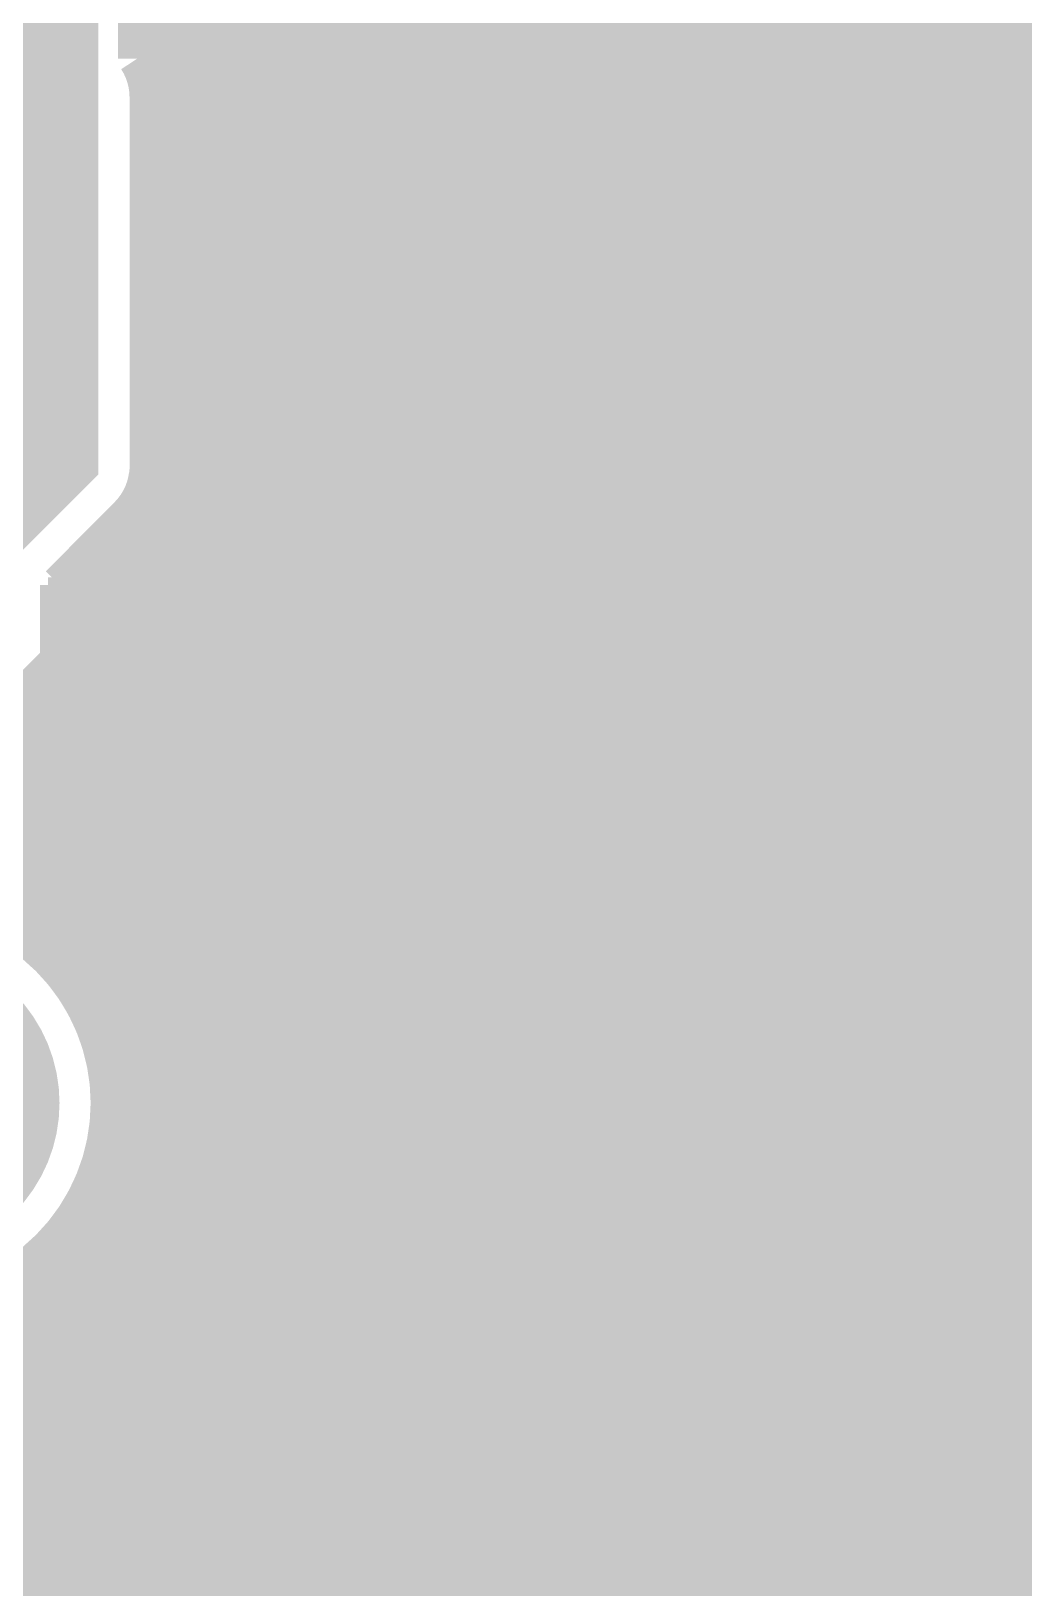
# Model space of a CAD drawing. Extents: x -5 to 208, y -5 to 206.
# Drawn here: x 89.73 to 96.27, y 17.31 to 27.48 of the extents above; entities that cross this region are included whole.
import ezdxf

# ---------------------------------------------------------------- set-up
doc = ezdxf.new("R2010")
doc.units = 0
doc.header["$MEASUREMENT"] = 0
doc.layers.get('0').update_dxf_attribs({"linetype": 'CONTINUOUS'})
for name, color, linetype in [('22-301-0_BOT', 7, 'CONTINUOUS'), ('22-301-0_DRD', 7, 'CONTINUOUS'), ('22-301-0_IN1', 1, 'CONTINUOUS'), ('22-301-0_IN2', 4, 'CONTINUOUS'), ('22-301-0_SMB', 3, 'CONTINUOUS'), ('22-301-0_SMT', 5, 'CONTINUOUS'), ('22-301-0_SST', 10, 'CONTINUOUS'), ('22-301-0_TOP', 14, 'CONTINUOUS'), ('THRUHOLE_TAP', 11, 'CONTINUOUS')]:
    doc.layers.add(name, color=color, linetype=linetype)

# ---------------------------------------------------------------- blocks, each defined once
blk = doc.blocks.new('ROUND_2')
at = {"const_width": 1.016}
blk.add_lwpolyline([(-0.508, 0, 1), (0.508, 0, 1)], format="xyb", close=True, dxfattribs=at)
blk = doc.blocks.new('ROUND_11')
at = {"const_width": 0.65024}
blk.add_lwpolyline([(-0.32512, 0, 1), (0.32512, 0, 1)], format="xyb", close=True, dxfattribs=at)
blk = doc.blocks.new('ROUND_79')
at = {"const_width": 0.40005}
blk.add_lwpolyline([(-0.200024, 0, 1), (0.200024, 0, 1)], format="xyb", close=True, dxfattribs=at)
blk = doc.blocks.new('ROUND_80')
at = {"const_width": 0.54991}
blk.add_lwpolyline([(-0.274954, 0, 1), (0.274954, 0, 1)], format="xyb", close=True, dxfattribs=at)

msp = doc.modelspace()

# ---------------------------------------------------------------- linework, layer by layer
at = {"layer": '22-301-0_BOT', "const_width": 0.254}
for points in [[(96.139, 30.353), (90.678, 30.353), (90.678, 24.13), (89.535, 22.987)], [(89.6874, 30.353), (89.6874, 24.2824)], [(89.916, 30.353), (89.916, 24.511)], [(90.043, 30.353), (90.043, 24.638)], [(90.7796, 30.353), (90.7796, 10.20318)], [(91.0082, 30.353), (91.0082, 10.1727)], [(91.2368, 30.353), (91.2368, 10.05078)], [(91.4654, 30.353), (91.4654, 9.68502)], [(91.694, 30.353), (91.694, 4.953)], [(91.9226, 30.353), (91.9226, 4.953)], [(92.1512, 30.353), (92.1512, 4.953)], [(92.3798, 30.353), (92.3798, 4.953)], [(92.6084, 30.353), (92.6084, 4.953)], [(92.837, 30.353), (92.837, 4.953)], [(93.0656, 30.353), (93.0656, 4.953)], [(93.2942, 30.353), (93.2942, 4.953)], [(93.5228, 30.353), (93.5228, 4.953)], [(93.7514, 30.353), (93.7514, 4.953)], [(93.98, 30.353), (93.98, 4.953)], [(94.2086, 30.353), (94.2086, 4.953)], [(94.4372, 30.353), (94.4372, 4.953)], [(94.6658, 30.353), (94.6658, 4.953)], [(94.8944, 30.353), (94.8944, 4.953)], [(95.123, 30.353), (95.123, 4.953)], [(95.3516, 30.353), (95.3516, 4.953)], [(95.5802, 30.353), (95.5802, 4.953)], [(95.8088, 30.353), (95.8088, 4.953)], [(96.0374, 30.353), (96.0374, 4.953)], [(96.139, 30.353), (96.139, 4.953)], [(90.043, 27.4828), (78.486, 27.4828)], [(96.139, 27.432), (90.678, 27.432)], [(90.043, 27.2542), (78.486, 27.2542)], [(96.139, 27.2034), (90.678, 27.2034)], [(90.043, 27.0256), (78.486, 27.0256)], [(96.139, 26.9748), (90.678, 26.9748)], [(90.043, 26.797), (78.486, 26.797)], [(96.139, 26.7462), (90.678, 26.7462)], [(90.043, 26.5684), (78.486, 26.5684)], [(96.139, 26.5176), (90.678, 26.5176)], [(90.043, 26.3398), (78.486, 26.3398)], [(96.139, 26.289), (90.678, 26.289)], [(90.043, 26.1112), (78.486, 26.1112)], [(96.139, 26.0604), (90.678, 26.0604)], [(90.043, 25.8826), (78.486, 25.8826)], [(96.139, 25.8318), (90.678, 25.8318)], [(90.043, 25.654), (78.486, 25.654)], [(96.139, 25.6032), (90.678, 25.6032)], [(90.043, 25.4254), (78.486, 25.4254)], [(96.139, 25.3746), (90.678, 25.3746)], [(90.043, 25.1968), (78.486, 25.1968)], [(96.139, 25.146), (90.678, 25.146)], [(90.043, 24.9682), (78.486, 24.9682)], [(96.139, 24.9174), (90.678, 24.9174)], [(90.043, 24.7396), (78.486, 24.7396)], [(96.139, 24.6888), (90.678, 24.6888)], [(90.043, 24.638), (88.9, 23.495)], [(89.916, 24.511), (78.486, 24.511)], [(96.139, 24.4602), (90.678, 24.4602)], [(89.6874, 24.2824), (78.486, 24.2824)], [(96.139, 24.2316), (90.678, 24.2316)], [(90.551, 24.003), (90.551, 10.15492)], [(96.139, 24.003), (90.551, 24.003)], [(90.3224, 23.7744), (90.3224, 10.00252)], [(96.139, 23.7744), (90.3224, 23.7744)], [(90.0938, 23.5458), (90.0938, 21.10232)], [(96.139, 23.5458), (90.0938, 23.5458)], [(89.8652, 23.3172), (89.8652, 21.41982)], [(96.139, 23.3172), (89.8652, 23.3172)], [(89.6366, 23.0886), (89.6366, 21.60778)], [(96.139, 23.0886), (89.6366, 23.0886)], [(96.139, 22.86), (89.535, 22.86)], [(96.139, 22.6314), (89.535, 22.6314)], [(96.139, 22.4028), (89.535, 22.4028)], [(96.139, 22.1742), (89.535, 22.1742)], [(96.139, 21.9456), (89.535, 21.9456)], [(96.139, 21.717), (89.535, 21.717)], [(96.139, 21.4884), (89.79154, 21.4884)], [(96.139, 21.2598), (89.99728, 21.2598)], [(96.139, 21.0312), (90.12936, 21.0312)], [(96.139, 20.8026), (90.20556, 20.8026)], [(96.139, 20.574), (90.24366, 20.574)], [(96.139, 20.3454), (90.23858, 20.3454)], [(96.139, 20.1168), (90.1954, 20.1168)], [(90.0938, 19.85772), (90.0938, 4.953)], [(96.139, 19.8882), (90.10904, 19.8882)], [(96.139, 19.6596), (89.9668, 19.6596)], [(89.8652, 19.54276), (89.8652, 4.953)], [(96.139, 19.431), (89.74328, 19.431)], [(89.6366, 19.3548), (89.6366, 4.953)], [(96.139, 19.2024), (89.535, 19.2024)], [(96.139, 18.9738), (89.535, 18.9738)], [(96.139, 18.7452), (89.535, 18.7452)], [(96.139, 18.5166), (89.535, 18.5166)], [(96.139, 18.288), (89.535, 18.288)], [(96.139, 18.0594), (89.535, 18.0594)], [(96.139, 17.8308), (89.535, 17.8308)], [(96.139, 17.6022), (89.535, 17.6022)], [(96.139, 17.3736), (89.535, 17.3736)]]:
    msp.add_lwpolyline(points, dxfattribs=at)
for points in [[(90.2462, 20.48002, 0.2765658), (89.535, 21.6662)], [(89.535, 19.29384, 0.2765654), (90.2462, 20.48002)]]:
    msp.add_lwpolyline(points, format="xyb", dxfattribs=at)
at = {"layer": '22-301-0_DRD', "const_width": 0.254}
for points in [[(90.805, 23.65502), (90.805, 22.38502)], [(92.075, 23.65502), (90.805, 23.65502)], [(92.075, 23.65502), (90.805, 22.38502)], [(92.075, 22.38502), (90.805, 23.65502)], [(92.075, 22.38502), (92.075, 23.65502)], [(90.805, 22.38502), (92.075, 22.38502)], [(92.71, 22.225), (92.71, 20.955)], [(93.345, 21.59), (92.075, 21.59)], [(92.71, 19.685), (92.71, 18.415)], [(93.345, 19.05), (92.075, 19.05)]]:
    msp.add_lwpolyline(points, dxfattribs=at)
at = {"layer": '22-301-0_IN1'}
for points, const_width in [([(91.9988, 0), (92.075, 0), (94.94012, 2.86512), (94.94012, 124.9807)], 1.27), ([(90.043, 27.051), (78.486, 27.051)], 0.254), ([(90.043, 27.0256), (78.486, 27.0256)], 0.254), ([(89.6874, 27.051), (89.6874, 24.41956)], 0.254), ([(89.916, 27.051), (89.916, 24.64816)], 0.254), ([(90.043, 27.051), (90.043, 24.77516)], 0.254), ([(93.853, 26.924), (93.853, 8.255), (89.281, 8.255)], 0.254), ([(90.551, 26.924), (90.551, 24.638)], 0.254), ([(93.853, 26.924), (90.551, 26.924)], 0.254), ([(90.6526, 26.924), (90.6526, 10.18794)], 0.254), ([(90.8812, 26.924), (90.8812, 10.20064)], 0.254), ([(91.1098, 26.924), (91.1098, 10.13206)], 0.254), ([(91.3384, 26.924), (91.3384, 9.94664)], 0.254), ([(91.567, 26.924), (91.567, 8.255)], 0.254), ([(91.7956, 26.924), (91.7956, 8.255)], 0.254), ([(92.0242, 26.924), (92.0242, 8.255)], 0.254), ([(92.2528, 26.924), (92.2528, 8.255)], 0.254), ([(92.4814, 26.924), (92.4814, 8.255)], 0.254), ([(92.71, 26.924), (92.71, 8.255)], 0.254), ([(92.9386, 26.924), (92.9386, 8.255)], 0.254), ([(93.1672, 26.924), (93.1672, 8.255)], 0.254), ([(93.3958, 26.924), (93.3958, 8.255)], 0.254), ([(93.6244, 26.924), (93.6244, 8.255)], 0.254), ([(90.043, 26.797), (78.486, 26.797)], 0.254), ([(93.853, 26.7716), (90.551, 26.7716)], 0.254), ([(90.043, 26.5684), (78.486, 26.5684)], 0.254), ([(93.853, 26.543), (90.551, 26.543)], 0.254), ([(90.043, 26.3398), (78.486, 26.3398)], 0.254), ([(93.853, 26.3144), (90.551, 26.3144)], 0.254), ([(90.043, 26.1112), (78.486, 26.1112)], 0.254), ([(93.853, 26.0858), (90.551, 26.0858)], 0.254), ([(90.043, 25.8826), (78.486, 25.8826)], 0.254), ([(93.853, 25.8572), (90.551, 25.8572)], 0.254), ([(90.043, 25.654), (78.486, 25.654)], 0.254), ([(93.853, 25.6286), (90.551, 25.6286)], 0.254), ([(90.043, 25.4254), (78.486, 25.4254)], 0.254), ([(93.853, 25.4), (90.551, 25.4)], 0.254), ([(90.043, 25.1968), (78.486, 25.1968)], 0.254), ([(93.853, 25.1714), (90.551, 25.1714)], 0.254), ([(90.043, 24.9682), (78.486, 24.9682)], 0.254), ([(93.853, 24.9428), (90.551, 24.9428)], 0.254), ([(90.0049, 24.7396), (78.486, 24.7396)], 0.254), ([(90.043, 24.77516), (89.59596, 24.33066)], 0.254), ([(93.853, 24.7142), (90.551, 24.7142)], 0.254), ([(90.551, 24.638), (90.49766, 24.58466)], 0.254), ([(89.7763, 24.511), (78.486, 24.511)], 0.254), ([(93.853, 24.4856), (90.4748, 24.4856)], 0.254), ([(90.424, 24.384), (90.424, 10.08888)], 0.254), ([(90.36558, 24.31542), (89.916, 23.8633)], 0.254), ([(93.853, 24.257), (90.30716, 24.257)], 0.254), ([(90.1954, 24.1427), (90.1954, 20.84578)], 0.254), ([(93.853, 24.0284), (90.07856, 24.0284)], 0.254), ([(89.9668, 23.9141), (89.9668, 21.30044)], 0.254), ([(89.916, 23.8633), (89.916, 21.36394)], 0.254), ([(93.853, 23.7998), (89.916, 23.7998)], 0.254), ([(93.853, 23.5712), (89.916, 23.5712)], 0.254), ([(93.853, 23.3426), (89.916, 23.3426)], 0.254), ([(93.853, 23.114), (89.916, 23.114)], 0.254), ([(93.853, 22.8854), (89.916, 22.8854)], 0.254), ([(93.853, 22.6568), (89.916, 22.6568)], 0.254), ([(93.853, 22.4282), (89.916, 22.4282)], 0.254), ([(93.853, 22.1996), (89.916, 22.1996)], 0.254), ([(93.853, 21.971), (89.916, 21.971)], 0.254), ([(93.853, 21.7424), (89.916, 21.7424)], 0.254), ([(93.853, 21.5138), (89.916, 21.5138)], 0.254), ([(93.853, 21.2852), (89.9795, 21.2852)], 0.254), ([(93.853, 21.0566), (90.11666, 21.0566)], 0.254), ([(93.853, 20.828), (90.20048, 20.828)], 0.254), ([(93.853, 20.5994), (90.24112, 20.5994)], 0.254), ([(93.853, 20.3708), (90.24112, 20.3708)], 0.254), ([(90.1954, 20.11426), (90.1954, 9.82472)], 0.254), ([(93.853, 20.1422), (90.20302, 20.1422)], 0.254), ([(93.853, 19.9136), (90.1192, 19.9136)], 0.254), ([(89.9668, 19.6596), (89.9668, 8.255)], 0.254), ([(93.853, 19.685), (89.98458, 19.685)], 0.254), ([(89.916, 19.5961), (89.916, 17.018)], 0.254), ([(93.853, 19.4564), (89.916, 19.4564)], 0.254), ([(93.853, 19.2278), (89.916, 19.2278)], 0.254), ([(93.853, 18.9992), (89.916, 18.9992)], 0.254), ([(93.853, 18.7706), (89.916, 18.7706)], 0.254), ([(93.853, 18.542), (89.916, 18.542)], 0.254), ([(93.853, 18.3134), (89.916, 18.3134)], 0.254), ([(93.853, 18.0848), (89.916, 18.0848)], 0.254), ([(93.853, 17.8562), (89.916, 17.8562)], 0.254), ([(93.853, 17.6276), (89.916, 17.6276)], 0.254), ([(93.853, 17.399), (89.916, 17.399)], 0.254)]:
    msp.add_lwpolyline(points, dxfattribs=dict(at, const_width=const_width))
at = {"layer": '22-301-0_IN1', "const_width": 0.254}
for points in [[(90.36558, 24.31542, 0.1687275), (90.49609, 24.58484)], [(90.2462, 20.48002, 0.1809343), (89.91563, 21.36362)], [(89.916, 19.5961, 0.1809343), (90.24669, 20.48002)]]:
    msp.add_lwpolyline(points, format="xyb", dxfattribs=at)
at = {"layer": '22-301-0_IN2', "const_width": 0.254}
for points in [[(90.6018, 82.66176), (90.6018, 24.07412)], [(90.8304, 82.52714), (90.8304, 24.22144)], [(91.059, 82.44078), (91.059, 24.31034)], [(91.2876, 82.3976), (91.2876, 24.3586)], [(91.5162, 82.39252), (91.5162, 24.36368)], [(91.7448, 60.79236), (91.7448, 24.33066)], [(93.5736, 60.49772), (93.5736, 22.05228)], [(93.599, 60.54852), (93.599, 22.00148)], [(91.9734, 60.31484), (91.9734, 24.257)], [(93.345, 60.21324), (93.345, 22.33422)], [(92.202, 60.1218), (92.202, 24.13)], [(92.4306, 60.0202), (92.4306, 23.93188)], [(92.6592, 59.9821), (92.6592, 23.59152)], [(92.8878, 59.99734), (92.8878, 22.55266)], [(93.1164, 60.06846), (93.1164, 22.48154)], [(90.424, 27.813), (90.424, 27.30246)], [(93.599, 27.5082), (90.424, 27.5082)], [(93.599, 27.2796), (90.43924, 27.2796)], [(89.9668, 27.051), (78.486, 27.051)], [(89.9668, 27.0256), (78.486, 27.0256)], [(89.6874, 27.051), (89.6874, 24.2824)], [(89.916, 27.051), (89.916, 24.511)], [(89.9668, 27.051), (89.9668, 24.5618)], [(90.5002, 27.051), (90.5002, 24.638)], [(93.599, 27.051), (90.5002, 27.051)], [(93.599, 26.8224), (90.5002, 26.8224)], [(89.9668, 26.797), (78.486, 26.797)], [(89.9668, 26.5684), (78.486, 26.5684)], [(93.599, 26.5938), (90.5002, 26.5938)], [(89.9668, 26.3398), (78.486, 26.3398)], [(93.599, 26.3652), (90.5002, 26.3652)], [(89.9668, 26.1112), (78.486, 26.1112)], [(93.599, 26.1366), (90.5002, 26.1366)], [(93.599, 25.908), (90.5002, 25.908)], [(89.9668, 25.8826), (78.486, 25.8826)], [(89.9668, 25.654), (78.486, 25.654)], [(93.599, 25.6794), (90.5002, 25.6794)], [(89.9668, 25.4254), (78.486, 25.4254)], [(93.599, 25.4508), (90.5002, 25.4508)], [(89.9668, 25.1968), (78.486, 25.1968)], [(93.599, 25.2222), (90.5002, 25.2222)], [(93.599, 24.9936), (90.5002, 24.9936)], [(89.9668, 24.9682), (78.486, 24.9682)], [(89.9668, 24.7396), (78.486, 24.7396)], [(93.599, 24.765), (90.5002, 24.765)], [(89.916, 24.511), (78.486, 24.511)], [(89.9668, 24.5618), (89.281, 23.876)], [(93.599, 24.5364), (90.4875, 24.5364)], [(90.424, 24.384), (90.424, 23.90394)], [(89.6874, 24.2824), (78.486, 24.2824)], [(91.04376, 24.3078), (90.424, 24.3078)], [(93.599, 24.3078), (91.8337, 24.3078)], [(90.60688, 24.0792), (90.424, 24.0792)], [(93.599, 24.0792), (92.27058, 24.0792)], [(93.599, 23.8506), (92.49918, 23.8506)], [(93.599, 23.622), (92.64396, 23.622)], [(93.599, 23.3934), (92.73286, 23.3934)], [(93.599, 23.1648), (92.77858, 23.1648)], [(93.599, 22.9362), (92.78366, 22.9362)], [(93.599, 22.7076), (92.7481, 22.7076)], [(93.599, 22.479), (93.12148, 22.479)], [(93.599, 22.2504), (93.4339, 22.2504)], [(90.424, 22.1361), (90.424, 17.45488)], [(90.5383, 22.0218), (90.424, 22.0218)], [(90.6018, 21.96592), (90.6018, 17.38884)], [(90.88628, 21.7932), (90.424, 21.7932)], [(90.8304, 21.82114), (90.8304, 17.2339)], [(91.059, 21.7297), (91.059, 16.92148)], [(91.2876, 21.68398), (91.2876, 7.62)], [(91.5162, 21.67636), (91.5162, 7.62)], [(91.72956, 21.5646), (90.424, 21.5646)], [(91.76258, 21.336), (90.424, 21.336)], [(91.7448, 21.42236), (91.7448, 19.21764)], [(93.5736, 21.12772), (93.5736, 19.51228)], [(93.599, 21.17852), (93.599, 19.46148)], [(91.85656, 21.1074), (90.424, 21.1074)], [(93.599, 21.1074), (93.5609, 21.1074)], [(91.9734, 20.94484), (91.9734, 19.69516)], [(92.0369, 20.8788), (90.424, 20.8788)], [(93.345, 20.84324), (93.345, 19.79422)], [(93.599, 20.8788), (93.3831, 20.8788)], [(92.202, 20.7518), (92.202, 19.8882)], [(92.43314, 20.6502), (90.424, 20.6502)], [(92.4306, 20.6502), (92.4306, 19.98726)], [(92.8878, 20.62734), (92.8878, 20.01266)], [(93.599, 20.6502), (92.98686, 20.6502)], [(93.1164, 20.69846), (93.1164, 19.94154)], [(92.6592, 20.6121), (92.6592, 20.0279)], [(93.599, 20.4216), (90.424, 20.4216)], [(93.599, 20.193), (90.424, 20.193)], [(92.35694, 19.9644), (90.424, 19.9644)], [(93.599, 19.9644), (93.06052, 19.9644)], [(92.00896, 19.7358), (90.424, 19.7358)], [(93.599, 19.7358), (93.4085, 19.7358)], [(91.84386, 19.5072), (90.424, 19.5072)], [(93.599, 19.5072), (93.57614, 19.5072)], [(91.7575, 19.2786), (90.424, 19.2786)], [(91.72956, 19.05), (90.424, 19.05)], [(91.7575, 18.8214), (90.424, 18.8214)], [(91.7448, 18.88236), (91.7448, 16.67764)], [(91.84386, 18.5928), (90.424, 18.5928)], [(93.5736, 18.58772), (93.5736, 16.97228)], [(93.599, 18.5928), (93.57614, 18.5928)], [(93.599, 18.63852), (93.599, 16.92148)], [(91.9734, 18.40484), (91.9734, 17.15516)], [(92.00896, 18.3642), (90.424, 18.3642)], [(93.345, 18.30324), (93.345, 17.25422)], [(93.599, 18.3642), (93.4085, 18.3642)], [(92.202, 18.2118), (92.202, 17.3482)], [(92.35694, 18.1356), (90.424, 18.1356)], [(92.4306, 18.1102), (92.4306, 17.44726)], [(92.8878, 18.08734), (92.8878, 17.47266)], [(93.599, 18.1356), (93.06052, 18.1356)], [(93.1164, 18.15846), (93.1164, 17.40154)], [(92.6592, 18.0721), (92.6592, 17.4879)], [(93.599, 17.907), (90.424, 17.907)], [(93.599, 17.6784), (90.424, 17.6784)], [(92.43314, 17.4498), (90.44686, 17.4498)], [(93.599, 17.4498), (92.98686, 17.4498)], [(92.0369, 17.2212), (90.8431, 17.2212)], [(93.599, 17.2212), (93.3831, 17.2212)]]:
    msp.add_lwpolyline(points, dxfattribs=at)
for points in [[(90.5002, 27.051, 0.1468855), (90.42458, 27.30284)], [(90.424, 24.384, 0.1480687), (90.5009, 24.638)], [(91.44, 24.36622, 0.2170152), (90.42437, 23.90362)], [(92.7862, 23.02002, 0.4142136), (91.44, 24.36622)], [(92.72016, 22.5679, 0.0850794), (92.79765, 23.02002)], [(93.599, 22.00148, 0.2922433), (92.71, 22.57044)], [(90.424, 22.1361, 0.217015), (91.44, 21.67333)], [(91.44, 21.67382, 0.0556965), (91.73714, 21.70702)], [(91.73718, 21.70684, 0.0298919), (91.73019, 21.59)], [(91.72956, 21.59, 0.4142136), (92.71, 20.60956)], [(92.71, 20.60956, 0.2922435), (93.599, 21.17852)], [(92.71, 20.03044, 0.4142136), (91.72956, 19.05)], [(93.599, 19.46148, 0.2922433), (92.71, 20.03044)], [(91.72956, 19.05, 0.4142136), (92.71, 18.06956)], [(92.71, 18.06956, 0.2922435), (93.599, 18.63852)], [(92.71, 17.49044, 0.4142136), (91.72956, 16.51)], [(93.599, 16.92148, 0.2922433), (92.71, 17.49044)], [(91.15044, 16.51, 0.3392292), (90.424, 17.45488)]]:
    msp.add_lwpolyline(points, format="xyb", dxfattribs=at)
at = {"layer": '22-301-0_SMB', "const_width": 2.54}
msp.add_lwpolyline([(92.71, 28.194), (92.71, 16.256), (81.026, 4.572), (75.184, 4.572)], dxfattribs=at)
at = {"layer": '22-301-0_SST', "const_width": 0.2032}
msp.add_lwpolyline([(86.36, 28.10002), (90.17, 28.10002), (90.805, 27.46502), (90.805, 18.57502), (90.17, 17.94002), (86.36, 17.94002), (86.36, 28.10002)], dxfattribs=at)
at = {"layer": '22-301-0_TOP'}
for points, const_width in [([(91.44, 46.26102), (91.44, 23.02002)], 0.635), ([(90.043, 27.051), (78.486, 27.051)], 0.254), ([(90.043, 27.051), (90.043, 24.638), (84.963, 19.558), (78.486, 19.558)], 0.254), ([(89.6874, 27.051), (89.6874, 24.2824)], 0.254), ([(89.916, 27.051), (89.916, 24.511)], 0.254), ([(96.139, 26.924), (90.551, 26.924), (90.551, 23.876), (90.424, 23.876), (90.043, 23.495)], 0.254), ([(90.7796, 26.924), (90.7796, 11.176)], 0.254), ([(91.0082, 26.924), (91.0082, 11.176)], 0.254), ([(91.2368, 26.924), (91.2368, 11.176)], 0.254), ([(91.4654, 26.924), (91.4654, 11.176)], 0.254), ([(91.694, 26.924), (91.694, 11.176)], 0.254), ([(91.9226, 26.924), (91.9226, 11.176)], 0.254), ([(92.1512, 26.924), (92.1512, 11.176)], 0.254), ([(92.3798, 26.924), (92.3798, 11.176)], 0.254), ([(92.6084, 26.924), (92.6084, 11.176)], 0.254), ([(92.837, 26.924), (92.837, 11.176)], 0.254), ([(93.0656, 26.924), (93.0656, 11.176)], 0.254), ([(93.2942, 26.924), (93.2942, 11.176)], 0.254), ([(93.5228, 26.924), (93.5228, 11.176)], 0.254), ([(93.7514, 26.924), (93.7514, 11.176)], 0.254), ([(93.98, 26.924), (93.98, 11.176)], 0.254), ([(94.2086, 26.924), (94.2086, 11.176)], 0.254), ([(94.4372, 26.924), (94.4372, 11.176)], 0.254), ([(94.6658, 26.924), (94.6658, 11.176)], 0.254), ([(94.8944, 26.924), (94.8944, 11.176)], 0.254), ([(95.123, 26.924), (95.123, 11.176)], 0.254), ([(95.3516, 26.924), (95.3516, 11.176)], 0.254), ([(95.5802, 26.924), (95.5802, 11.176)], 0.254), ([(95.8088, 26.924), (95.8088, 11.176)], 0.254), ([(96.0374, 26.924), (96.0374, 11.176)], 0.254), ([(96.139, 26.924), (96.139, 11.176)], 0.254), ([(90.043, 26.8732), (78.486, 26.8732)], 0.254), ([(96.139, 26.8224), (90.551, 26.8224)], 0.254), ([(90.043, 26.6446), (78.486, 26.6446)], 0.254), ([(96.139, 26.5938), (90.551, 26.5938)], 0.254), ([(90.043, 26.416), (78.486, 26.416)], 0.254), ([(96.139, 26.3652), (90.551, 26.3652)], 0.254), ([(90.043, 26.1874), (78.486, 26.1874)], 0.254), ([(96.139, 26.1366), (90.551, 26.1366)], 0.254), ([(90.043, 25.9588), (78.486, 25.9588)], 0.254), ([(96.139, 25.908), (90.551, 25.908)], 0.254), ([(90.043, 25.7302), (78.486, 25.7302)], 0.254), ([(96.139, 25.6794), (90.551, 25.6794)], 0.254), ([(90.043, 25.5016), (78.486, 25.5016)], 0.254), ([(96.139, 25.4508), (90.551, 25.4508)], 0.254), ([(90.043, 25.273), (78.486, 25.273)], 0.254), ([(96.139, 25.2222), (90.551, 25.2222)], 0.254), ([(90.043, 25.0444), (78.486, 25.0444)], 0.254), ([(96.139, 24.9936), (90.551, 24.9936)], 0.254), ([(90.043, 24.8158), (78.486, 24.8158)], 0.254), ([(96.139, 24.765), (90.551, 24.765)], 0.254), ([(89.9922, 24.5872), (78.486, 24.5872)], 0.254), ([(96.139, 24.5364), (90.551, 24.5364)], 0.254), ([(89.7636, 24.3586), (78.486, 24.3586)], 0.254), ([(96.139, 24.3078), (90.551, 24.3078)], 0.254), ([(96.139, 24.0792), (90.551, 24.0792)], 0.254), ([(90.551, 23.876), (90.551, 11.176)], 0.254), ([(90.3224, 23.7744), (90.3224, 11.176)], 0.254), ([(96.139, 23.8506), (90.3986, 23.8506)], 0.254), ([(96.139, 23.622), (90.17, 23.622)], 0.254), ([(90.043, 23.495), (90.043, 21.19122)], 0.254), ([(90.0938, 23.5458), (90.0938, 21.10232)], 0.254), ([(96.139, 23.3934), (90.043, 23.3934)], 0.254), ([(96.139, 23.1648), (90.043, 23.1648)], 0.254), ([(96.139, 22.9362), (90.043, 22.9362)], 0.254), ([(96.139, 22.7076), (90.043, 22.7076)], 0.254), ([(96.139, 22.479), (90.043, 22.479)], 0.254), ([(96.139, 22.2504), (90.043, 22.2504)], 0.254), ([(96.139, 22.0218), (90.043, 22.0218)], 0.254), ([(96.139, 21.7932), (90.043, 21.7932)], 0.254), ([(96.139, 21.5646), (90.043, 21.5646)], 0.254), ([(96.139, 21.336), (90.043, 21.336)], 0.254), ([(96.139, 21.1074), (90.09126, 21.1074)], 0.254), ([(96.139, 20.8788), (90.18524, 20.8788)], 0.254), ([(96.139, 20.6502), (90.23604, 20.6502)], 0.254), ([(96.139, 20.4216), (90.24366, 20.4216)], 0.254), ([(96.139, 20.193), (90.21572, 20.193)], 0.254), ([(96.139, 19.9644), (90.14206, 19.9644)], 0.254), ([(90.0938, 19.85772), (90.0938, 11.176)], 0.254), ([(90.043, 19.76882), (90.043, 19.685)], 0.254), ([(96.139, 19.7358), (90.043, 19.7358)], 0.254), ([(90.043, 19.685), (87.376, 17.018), (73.406, 17.018), (73.406, 3.81)], 0.254), ([(96.139, 19.5072), (89.8652, 19.5072)], 0.254), ([(89.8652, 19.5072), (89.8652, 11.176)], 0.254), ([(96.139, 19.2786), (89.6366, 19.2786)], 0.254), ([(89.6366, 19.2786), (89.6366, 11.176)], 0.254), ([(96.139, 19.05), (89.408, 19.05)], 0.254), ([(96.139, 18.8214), (89.1794, 18.8214)], 0.254), ([(96.139, 18.5928), (88.9508, 18.5928)], 0.254), ([(96.139, 18.3642), (88.7222, 18.3642)], 0.254), ([(96.139, 18.1356), (88.4936, 18.1356)], 0.254), ([(96.139, 17.907), (88.265, 17.907)], 0.254), ([(96.139, 17.6784), (88.0364, 17.6784)], 0.254), ([(96.139, 17.4498), (87.8078, 17.4498)], 0.254), ([(96.139, 17.2212), (87.5792, 17.2212)], 0.254)]:
    msp.add_lwpolyline(points, dxfattribs=dict(at, const_width=const_width))
at = {"layer": '22-301-0_TOP', "const_width": 0.254}
for points in [[(90.2462, 20.48002, 0.1400549), (90.043, 21.19122)], [(90.043, 19.76882, 0.1400549), (90.2462, 20.48002)]]:
    msp.add_lwpolyline(points, format="xyb", dxfattribs=at)

# ---------------------------------------------------------------- block references
at = {"layer": '22-301-0_BOT'}
for name, p in [('ROUND_2', (88.9, 25.56002)), ('ROUND_2', (91.44, 23.02002)), ('ROUND_11', (92.71, 21.59)), ('ROUND_2', (88.9, 20.48002)), ('ROUND_11', (92.71, 19.05))]:
    msp.add_blockref(name, p, dxfattribs=at)
at = {"layer": '22-301-0_IN1'}
for name, p in [('ROUND_2', (88.9, 25.56002)), ('ROUND_2', (91.44, 23.02002)), ('ROUND_11', (92.71, 21.59)), ('ROUND_2', (88.9, 20.48002)), ('ROUND_11', (92.71, 19.05))]:
    msp.add_blockref(name, p, dxfattribs=at)
at = {"layer": '22-301-0_IN2'}
for name, p in [('ROUND_2', (88.9, 25.56002)), ('ROUND_2', (91.44, 23.02002)), ('ROUND_11', (92.71, 21.59)), ('ROUND_2', (88.9, 20.48002)), ('ROUND_11', (92.71, 19.05))]:
    msp.add_blockref(name, p, dxfattribs=at)
at = {"layer": '22-301-0_SMB'}
for p in [(88.9, 25.56002), (91.44, 23.02002), (88.9, 20.48002)]:
    msp.add_blockref('ROUND_2', p, dxfattribs=at)
at = {"layer": '22-301-0_SMT'}
for p in [(88.9, 25.56002), (91.44, 23.02002), (88.9, 20.48002)]:
    msp.add_blockref('ROUND_2', p, dxfattribs=at)
at = {"layer": '22-301-0_TOP'}
for name, p in [('ROUND_2', (88.9, 25.56002)), ('ROUND_2', (91.44, 23.02002)), ('ROUND_11', (92.71, 21.59)), ('ROUND_2', (88.9, 20.48002)), ('ROUND_11', (92.71, 19.05))]:
    msp.add_blockref(name, p, dxfattribs=at)
at = {"layer": 'THRUHOLE_TAP'}
for name, p in [('ROUND_80', (91.44, 23.02002)), ('ROUND_79', (92.71, 21.59)), ('ROUND_79', (92.71, 19.05))]:
    msp.add_blockref(name, p, dxfattribs=at)

doc.saveas('drawing.dxf')
